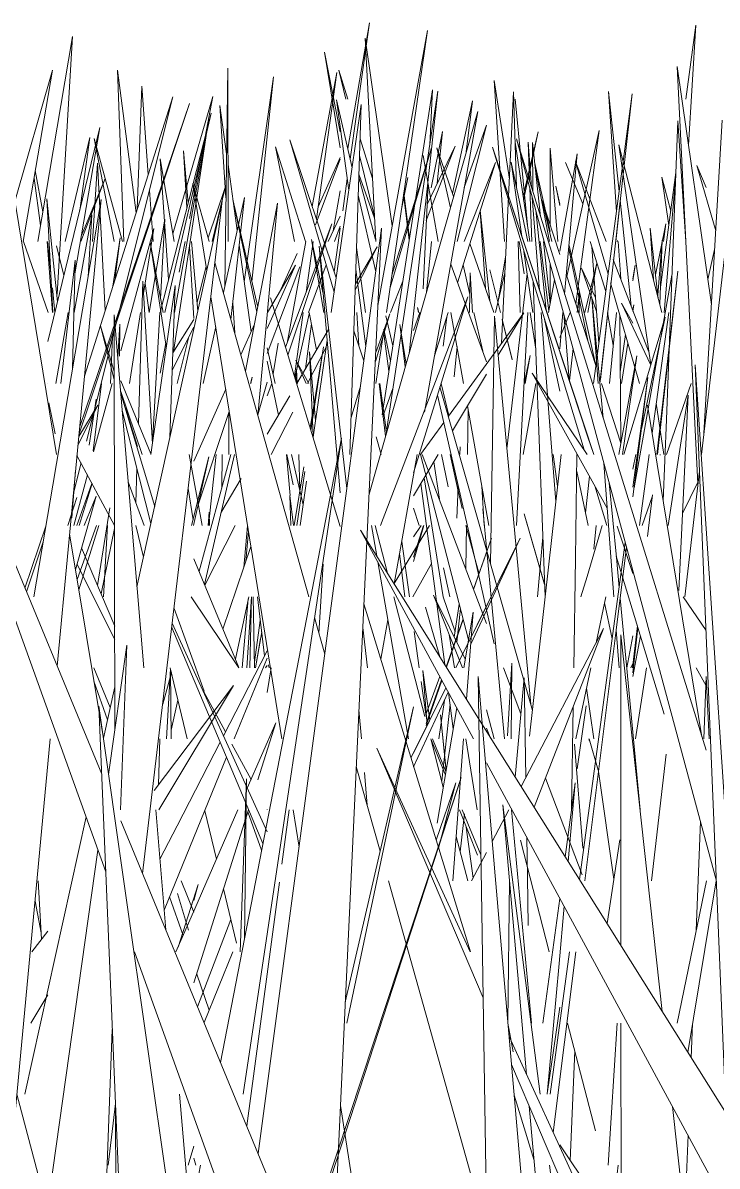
# Model space of a CAD drawing. Header units: millimetres. Extents: x -10020 to 20888, y -4665 to 12339.
# Drawn here: x 1503.78 to 1530.73, y 3072 to 3116.39 of the extents above; entities that cross this region are included whole.
import ezdxf

# ---------------------------------------------------------------- set-up
doc = ezdxf.new("R2010")
doc.units = ezdxf.units.MM
doc.layers.add('G-IMPT', color=8, linetype='Continuous', lineweight=9)

# ---------------------------------------------------------------- blocks, each defined once
blk = doc.blocks.new('Grass Array - 25_dwg-V18-West')
at = {"layer": 'G-IMPT'}
for p, q in [((1507.583, 3105.268), (1510.249, 3113.255)), ((1507.583, 3105.412), (1510.249, 3113.255)), ((1527.128, 3110.855), (1527.413, 3113.419)), ((1526.798, 3107.901), (1527.089, 3110.507)), ((1524.092, 3105.236), (1523.691, 3109.119)), ((1524.201, 3105.192), (1523.862, 3107.901)), ((1526.2, 3102.534), (1526.491, 3105.142)), ((1520.685, 3098.204), (1520.367, 3099.624))]:
    blk.add_line(p, q, dxfattribs=at)
blk = doc.blocks.new('Grass Array - 25_dwg-V19-West')
at = {"layer": 'G-IMPT'}
for p, q in [((1519.493, 3116.092), (1517.567, 3105.41)), ((1517.567, 3105.41), (1519.493, 3116.092)), ((1519.493, 3116.092), (1517.891, 3105.142)), ((1502.477, 3115.485), (1505.088, 3099.624)), ((1503.471, 3109.448), (1504.932, 3114.546)), ((1503.787, 3107.901), (1504.932, 3114.546)), ((1530.512, 3105.454), (1529.189, 3114.687)), ((1529.99, 3098.491), (1529.189, 3114.687)), ((1515.965, 3114.454), (1515.01, 3109.258)), ((1515.965, 3114.454), (1515.173, 3108.774)), ((1517.725, 3101.173), (1519.679, 3113.79)), ((1517.908, 3100.628), (1519.895, 3113.73)), ((1518.773, 3103.554), (1519.895, 3113.73)), ((1519.579, 3111.65), (1519.679, 3113.79)), ((1522.366, 3103.955), (1522.832, 3113.705)), ((1522.943, 3110.009), (1522.832, 3113.705)), ((1505.985, 3100.712), (1510.249, 3113.255)), ((1506.169, 3102.668), (1509.598, 3113.517)), ((1506.377, 3101.655), (1510.249, 3113.255)), ((1506.658, 3101.782), (1509.598, 3113.517)), ((1515.746, 3105.142), (1516.916, 3113.221)), ((1516.479, 3099.624), (1516.916, 3113.221)), ((1527.437, 3113.627), (1525.929, 3102.383)), ((1526.183, 3102.383), (1527.437, 3113.627)), ((1517.222, 3098.094), (1521.439, 3112.94)), ((1519.376, 3101.271), (1521.439, 3112.94)), ((1504.743, 3104.012), (1506.772, 3112.331)), ((1505.794, 3106.641), (1506.772, 3112.331)), ((1520.642, 3107.901), (1521.779, 3112.409)), ((1520.917, 3109.989), (1521.779, 3112.409)), ((1528.765, 3100.987), (1529.211, 3112.581)), ((1529.52, 3107.901), (1529.211, 3112.581)), ((1530.221, 3100.46), (1530.931, 3112.613)), ((1526.486, 3100.464), (1522.945, 3111.883)), ((1530.699, 3083.118), (1522.945, 3111.883)), ((1524.901, 3106.533), (1526.154, 3112.204)), ((1525.243, 3105.481), (1526.154, 3112.204)), ((1515.86, 3105.929), (1514.14, 3111.849)), ((1515.941, 3106.487), (1514.14, 3111.849)), ((1518.034, 3106.118), (1519.649, 3111.53)), ((1518.102, 3106.585), (1519.649, 3111.53)), ((1520.504, 3109.648), (1519.852, 3111.529)), ((1520.377, 3109.2), (1519.852, 3111.529)), ((1522.009, 3111.557), (1525.567, 3099.807)), ((1522.009, 3111.557), (1525.718, 3100.304)), ((1525.943, 3099.624), (1522.009, 3111.557)), ((1523.448, 3110.262), (1523.392, 3111.761)), ((1523.528, 3110.004), (1523.392, 3111.761)), ((1524.252, 3108.529), (1524.25, 3111.519)), ((1524.546, 3107.901), (1524.25, 3111.519)), ((1528.588, 3105.142), (1526.923, 3111.654)), ((1528.156, 3103.109), (1526.923, 3111.654)), ((1530.123, 3099.624), (1531.505, 3111.424)), ((1519.315, 3111.234), (1519.908, 3107.901)), ((1520.655, 3106.296), (1522.126, 3110.97)), ((1520.91, 3107.901), (1522.126, 3110.97)), ((1523.389, 3107.901), (1522.737, 3110.977)), ((1523.15, 3108.094), (1522.737, 3110.977)), ((1524.623, 3107.529), (1525.303, 3111.304)), ((1524.814, 3105.858), (1525.303, 3111.304)), ((1525.236, 3111.005), (1526.431, 3107.901)), ((1525.236, 3111.005), (1526.499, 3106.633)), ((1511.008, 3107.901), (1510.378, 3110.147)), ((1510.921, 3106.755), (1510.378, 3110.147)), ((1519.319, 3106.062), (1519.509, 3110.143)), ((1528.676, 3105.142), (1529.13, 3110.47)), ((1497.502, 3109.842), (1506.996, 3083.426)), ((1506.839, 3087.21), (1497.502, 3109.842)), ((1523.536, 3107.901), (1523.459, 3109.979)), ((1524.623, 3109.3), (1524.466, 3110.052)), ((1524.623, 3109.352), (1524.466, 3110.052)), ((1504.941, 3098.44), (1506.816, 3109.533)), ((1505.109, 3091.404), (1506.816, 3109.533)), ((1508.428, 3083.358), (1511.522, 3109.472)), ((1509.115, 3098.59), (1511.522, 3109.472)), ((1511.564, 3105.92), (1512.378, 3109.607)), ((1511.859, 3104.868), (1512.378, 3109.607)), ((1512.86, 3105.155), (1511.936, 3109.534)), ((1512.897, 3105.352), (1511.936, 3109.534)), ((1512.421, 3102.863), (1513.671, 3109.391)), ((1512.903, 3101.144), (1513.671, 3109.391)), ((1523.837, 3106.01), (1523.559, 3109.607)), ((1523.938, 3109.495), (1524.623, 3107.389)), ((1523.938, 3109.495), (1524.318, 3107.901)), ((1524.318, 3107.901), (1523.938, 3109.495)), ((1505.771, 3105.142), (1506.452, 3108.938)), ((1506.309, 3106.531), (1506.452, 3108.938)), ((1508.682, 3105.142), (1509.297, 3108.76)), ((1509.124, 3105.669), (1509.297, 3108.76)), ((1524.092, 3105.236), (1523.691, 3109.119)), ((1507.583, 3103.648), (1508.868, 3108.407)), ((1508.468, 3105.878), (1508.868, 3108.407)), ((1512.913, 3072.488), (1517.708, 3108.416)), ((1513.975, 3103.793), (1515.779, 3108.58)), ((1514.067, 3103.491), (1515.779, 3108.58)), ((1517.201, 3097.633), (1517.708, 3108.416)), ((1528.448, 3105.689), (1528.136, 3108.415)), ((1528.259, 3106.43), (1528.136, 3108.415)), ((1504.76, 3105.142), (1503.801, 3107.901)), ((1507.276, 3106.168), (1507.554, 3108.04)), ((1507.344, 3106.384), (1507.554, 3108.04)), ((1509.346, 3103.817), (1508.72, 3107.872)), ((1509.221, 3105.142), (1508.72, 3107.872)), ((1514.761, 3107.901), (1514.035, 3103.953)), ((1515.051, 3107.901), (1514.773, 3105.912)), ((1515.465, 3105.142), (1514.981, 3107.971)), ((1515.431, 3105.919), (1514.981, 3107.971)), ((1523.089, 3105.142), (1523.006, 3107.901)), ((1524.201, 3105.192), (1523.862, 3107.901)), ((1528.433, 3105.821), (1528.601, 3107.956)), ((1528.506, 3105.465), (1528.601, 3107.956)), ((1516.359, 3098.306), (1515.277, 3107.711)), ((1516.102, 3098.141), (1515.277, 3107.711)), ((1517.537, 3107.692), (1516.684, 3106.02)), ((1517.537, 3107.692), (1516.692, 3106.253)), ((1522.066, 3105.142), (1521.136, 3107.824)), ((1523.573, 3105.142), (1523.234, 3107.512)), ((1525.726, 3103.992), (1524.972, 3107.62)), ((1526.023, 3103.085), (1524.983, 3107.74)), ((1505.254, 3102.383), (1505.808, 3107.171)), ((1505.703, 3102.947), (1505.808, 3107.171)), ((1514.877, 3094.106), (1511.238, 3107.08)), ((1521.782, 3103.224), (1520.391, 3107.015)), ((1521.135, 3105.836), (1520.875, 3106.992)), ((1524.254, 3105.486), (1524.253, 3107.031)), ((1526.702, 3107.195), (1528.069, 3103.645)), ((1517.095, 3103.825), (1516.71, 3106.81)), ((1521.148, 3106.688), (1521.125, 3105.142)), ((1521.125, 3105.142), (1521.148, 3106.688)), ((1521.148, 3106.688), (1521.233, 3105.142)), ((1522.57, 3099.843), (1523.358, 3106.641)), ((1524.88, 3106.597), (1526.022, 3103.081)), ((1528.98, 3106.588), (1527.508, 3098.34)), ((1529.214, 3106.743), (1528.399, 3099.624)), ((1528.414, 3099.624), (1529.214, 3106.743)), ((1505.022, 3105.142), (1504.926, 3106.1)), ((1508.264, 3100.827), (1508.441, 3106.353)), ((1508.806, 3100.048), (1508.441, 3106.353)), ((1508.745, 3099.624), (1509.687, 3106.195)), ((1509.49, 3100.288), (1509.687, 3106.195)), ((1524.052, 3094.106), (1523.595, 3106.317)), ((1524.192, 3105.142), (1524.421, 3106.409)), ((1526.599, 3106.287), (1527.726, 3102.383)), ((1512.166, 3098.968), (1511.081, 3105.753)), ((1513.388, 3105.712), (1516.102, 3096.835)), ((1517.67, 3096.865), (1521.05, 3105.75)), ((1518.942, 3098.921), (1521.05, 3105.75)), ((1525.298, 3105.142), (1525.39, 3105.958)), ((1525.377, 3105.142), (1525.39, 3105.958)), ((1525.865, 3105.724), (1526.112, 3102.383)), ((1525.865, 3105.724), (1526.309, 3101.036)), ((1519.139, 3105.142), (1519.095, 3105.336)), ((1519.15, 3105.142), (1519.095, 3105.336)), ((1527.022, 3105.503), (1528.155, 3103.103)), ((1527.022, 3105.503), (1527.463, 3104.721)), ((1527.463, 3104.721), (1527.022, 3105.503)), ((1505.063, 3102.383), (1505.537, 3105.142)), ((1507.322, 3105.047), (1508.473, 3091.347)), ((1507.322, 3105.047), (1507.341, 3094.911)), ((1507.916, 3102.383), (1508.352, 3105.142)), ((1508.812, 3100.091), (1509.095, 3105.142)), ((1509.6, 3103.57), (1510.423, 3104.867)), ((1514.666, 3105.142), (1514.32, 3102.663)), ((1516.829, 3103.841), (1516.74, 3105.142)), ((1518.031, 3105.093), (1517.464, 3103.239)), ((1518.031, 3105.093), (1517.481, 3103.592)), ((1518.942, 3104.446), (1519.19, 3105.142)), ((1519.763, 3103.46), (1520.292, 3105.142)), ((1520.3, 3101.114), (1523.223, 3105.134)), ((1520.4, 3105.142), (1520.891, 3102.383)), ((1521.631, 3103.636), (1521.292, 3105.142)), ((1521.938, 3095.377), (1522.089, 3105)), ((1523.497, 3089.916), (1522.089, 3105)), ((1522.23, 3103.487), (1523.223, 3105.134)), ((1522.939, 3096.865), (1523.383, 3105.142)), ((1524.258, 3100.577), (1523.904, 3105.142)), ((1524.623, 3102.085), (1524.028, 3104.888)), ((1524.623, 3103.733), (1524.749, 3105.142)), ((1525.022, 3105.142), (1524.623, 3104.166)), ((1524.623, 3104.166), (1525.022, 3105.142)), ((1524.987, 3102.524), (1524.776, 3105.09)), ((1526.559, 3102.383), (1526.823, 3105.142)), ((1527.001, 3100.081), (1526.955, 3105.055)), ((1527.107, 3099.624), (1528.712, 3104.954)), ((1527.792, 3100.61), (1528.712, 3104.954)), ((1528.858, 3105.142), (1528.212, 3100.459)), ((1507.326, 3102.851), (1506.796, 3104.62)), ((1507.327, 3102.538), (1506.796, 3104.62)), ((1507.46, 3103.406), (1507.537, 3104.692)), ((1507.527, 3103.443), (1507.537, 3104.692)), ((1509.578, 3102.904), (1510.423, 3104.574)), ((1510.783, 3102.383), (1511.268, 3104.582)), ((1512.244, 3103.495), (1512.77, 3104.689)), ((1515.65, 3104.478), (1514.419, 3102.383)), ((1517.021, 3103.269), (1516.633, 3104.425)), ((1517.987, 3102.865), (1517.786, 3104.42)), ((1518.047, 3103.25), (1517.796, 3104.493)), ((1518.627, 3103.04), (1518.41, 3104.676)), ((1518.655, 3103.139), (1518.41, 3104.676)), ((1507.183, 3102.383), (1507.264, 3104.203)), ((1513.494, 3102.761), (1513.69, 3103.954)), ((1515.253, 3101.742), (1515.591, 3104.071)), ((1517.749, 3104.171), (1517.488, 3102.383)), ((1513.58, 3102.383), (1513.261, 3103.771)), ((1515.551, 3103.797), (1514.83, 3102.383)), ((1515.137, 3100.943), (1514.905, 3103.615)), ((1515.052, 3100.349), (1514.905, 3103.615)), ((1514.932, 3100.66), (1515.445, 3103.806)), ((1514.961, 3100.565), (1515.445, 3103.806)), ((1523.243, 3102.383), (1523.471, 3103.471)), ((1523.285, 3102.383), (1523.471, 3103.471)), ((1525, 3102.484), (1525.141, 3103.739)), ((1526.918, 3099.624), (1527.616, 3103.463)), ((1527.062, 3099.624), (1527.616, 3103.463)), ((1513.702, 3101.161), (1513.261, 3103.251)), ((1531.776, 3074.793), (1529.876, 3103.114)), ((1530.27, 3093.539), (1529.876, 3103.114)), ((1512.614, 3102.383), (1512.683, 3102.634)), ((1512.625, 3102.383), (1512.683, 3102.634)), ((1514.43, 3102.383), (1514.366, 3102.669)), ((1514.443, 3102.383), (1514.366, 3102.669)), ((1520.461, 3100.55), (1521.782, 3102.743)), ((1523.557, 3102.785), (1525.691, 3099.624)), ((1523.557, 3102.785), (1526.469, 3097.545)), ((1527.463, 3097.983), (1528.044, 3102.614)), ((1527.463, 3098.356), (1528.044, 3102.614)), ((1504.745, 3102.383), (1504.743, 3102.387)), ((1506.505, 3099.766), (1506.837, 3102.383)), ((1506.526, 3099.735), (1507.241, 3102.383)), ((1508.749, 3099.648), (1507.583, 3102.482)), ((1510.423, 3099.364), (1511.656, 3102.16)), ((1512.905, 3101.165), (1513.261, 3102.431)), ((1513.261, 3101.9), (1513.443, 3102.383)), ((1516.525, 3101.061), (1516.889, 3102.283)), ((1517.859, 3100.335), (1517.614, 3102.383)), ((1517.9, 3100.48), (1517.635, 3102.383)), ((1517.749, 3101.1), (1518.15, 3102.223)), ((1523.561, 3089.689), (1519.973, 3102.261)), ((1520.317, 3101.137), (1520.026, 3102.383)), ((1523.198, 3099.624), (1523.695, 3102.383)), ((1526.249, 3102.383), (1526.999, 3100.074)), ((1528.772, 3099.624), (1529.72, 3102.383)), ((1506.377, 3101.655), (1505.955, 3100.391)), ((1506.658, 3101.782), (1506.248, 3100.148)), ((1506.357, 3099.986), (1506.624, 3101.782)), ((1508.407, 3099.624), (1507.583, 3102.069)), ((1508.898, 3097.61), (1507.583, 3101.995)), ((1514.141, 3101.909), (1513.261, 3100.411)), ((1515.253, 3101.742), (1515.044, 3100.296)), ((1521.451, 3095.037), (1519.873, 3101.937)), ((1528.834, 3096.865), (1529.613, 3101.938)), ((1529.253, 3094.345), (1529.613, 3101.938)), ((1505.028, 3100.427), (1504.786, 3101.629)), ((1505.916, 3099.974), (1506.684, 3101.542)), ((1505.949, 3100.325), (1506.684, 3101.542)), ((1508.752, 3096.95), (1507.634, 3101.332)), ((1508.235, 3099.938), (1507.767, 3101.445)), ((1510.591, 3097.678), (1511.794, 3101.298)), ((1514.266, 3101.277), (1513.424, 3099.624)), ((1521.068, 3101.394), (1521.041, 3099.624)), ((1521.041, 3099.624), (1521.068, 3101.394)), ((1521.045, 3101.519), (1521.874, 3096.865)), ((1528.034, 3101.545), (1530.146, 3088.659)), ((1528.659, 3099.624), (1528.372, 3101.618)), ((1519.217, 3099.624), (1520.118, 3100.864)), ((1528.765, 3100.987), (1528.643, 3097.828)), ((1517.491, 3100.313), (1517.691, 3099.624)), ((1524.258, 3100.577), (1524.473, 3097.799)), ((1526.486, 3100.464), (1530.303, 3088.153)), ((1512.33, 3074.793), (1516.148, 3100.256)), ((1514.334, 3090.891), (1516.148, 3100.256)), ((1520.741, 3099.624), (1520.755, 3099.92)), ((1520.75, 3099.624), (1520.755, 3099.92)), ((1525.943, 3099.624), (1525.718, 3100.304)), ((1507.337, 3096.877), (1505.88, 3099.591)), ((1510.741, 3096.865), (1510.234, 3099.624)), ((1510.321, 3096.865), (1511.001, 3099.54)), ((1510.402, 3096.865), (1511.001, 3099.54)), ((1510.62, 3095.099), (1511.859, 3099.624)), ((1510.833, 3094.583), (1511.991, 3099.624)), ((1510.983, 3096.865), (1511.285, 3099.624)), ((1514.152, 3098.036), (1514.018, 3099.624)), ((1514.275, 3098.445), (1514.026, 3099.624)), ((1514.664, 3097.673), (1514.215, 3099.624)), ((1519.084, 3099.624), (1518.197, 3094.607)), ((1518.942, 3098.028), (1519.904, 3099.624)), ((1521.081, 3092.43), (1519.22, 3099.624)), ((1521.782, 3093.067), (1519.287, 3099.624)), ((1520.837, 3097.525), (1520.367, 3099.624)), ((1523.449, 3088.688), (1524.678, 3099.624)), ((1524.54, 3098.394), (1524.364, 3099.624)), ((1525.231, 3095.59), (1525.293, 3099.624)), ((1527.463, 3099.054), (1527.584, 3099.624)), ((1528.096, 3099.624), (1527.716, 3096.865)), ((1528.523, 3099.624), (1528.529, 3099.605)), ((1506.839, 3087.21), (1501.956, 3099.047)), ((1505.685, 3097.172), (1505.827, 3099.026)), ((1506.036, 3099.301), (1505.742, 3098.129)), ((1508.165, 3097.741), (1508.208, 3099.084)), ((1514.315, 3096.865), (1514.687, 3099.152)), ((1526.341, 3099.286), (1526.724, 3094.106)), ((1505.751, 3096.865), (1506.284, 3098.838)), ((1508.482, 3096.865), (1507.867, 3098.562)), ((1509.115, 3098.59), (1508.209, 3094.495)), ((1512.251, 3098.691), (1511.471, 3097.362)), ((1512.166, 3098.968), (1513.827, 3088.588)), ((1514.41, 3096.865), (1514.723, 3098.968)), ((1514.797, 3098.595), (1514.547, 3096.865)), ((1520.094, 3094.106), (1519.359, 3098.72)), ((1525.283, 3098.971), (1525.729, 3096.865)), ((1525.782, 3098.782), (1525.624, 3097.362)), ((1529.395, 3097.333), (1529.986, 3098.557)), ((1529.476, 3094.106), (1530.047, 3098.976)), ((1504.941, 3098.44), (1504.209, 3094.106)), ((1505.873, 3096.865), (1506.462, 3098.506)), ((1505.958, 3096.865), (1506.468, 3098.496)), ((1510.386, 3097.091), (1510.199, 3098.303)), ((1519.757, 3094.51), (1519.228, 3098.503)), ((1520.633, 3097.162), (1520.686, 3098.38)), ((1521.601, 3098.398), (1521.685, 3096.865)), ((1525.992, 3098.405), (1526.458, 3096.865)), ((1526.547, 3098.522), (1526.821, 3095.623)), ((1505.523, 3096.865), (1505.876, 3097.963)), ((1505.825, 3095.149), (1506.62, 3098.013)), ((1506.164, 3096.865), (1506.62, 3098.013)), ((1514.291, 3096.865), (1514.142, 3098.036)), ((1514.178, 3096.865), (1514.142, 3098.036)), ((1527.823, 3096.865), (1528.222, 3098.025)), ((1527.823, 3096.865), (1528.222, 3098.025)), ((1528.22, 3098.063), (1528.035, 3096.448)), ((1507.152, 3097.552), (1506.676, 3094.542)), ((1510.978, 3096.865), (1511.018, 3097.392)), ((1511.019, 3096.865), (1511.018, 3097.392)), ((1517.201, 3097.633), (1515.737, 3066.516)), ((1519.171, 3096.865), (1518.942, 3097.548)), ((1521.64, 3097.524), (1522.485, 3088.588)), ((1524.034, 3094.576), (1523.247, 3097.319)), ((1524.034, 3094.595), (1523.247, 3097.319)), ((1503.855, 3094.444), (1504.672, 3096.85)), ((1505.886, 3094.776), (1506.632, 3096.865)), ((1505.952, 3094.378), (1506.73, 3096.865)), ((1506.906, 3094.106), (1507.07, 3096.865)), ((1508.463, 3095.644), (1508.168, 3096.865)), ((1512.017, 3096.865), (1510.842, 3094.56)), ((1512.504, 3096.856), (1512.353, 3095.236)), ((1517.521, 3095.687), (1517.318, 3096.865)), ((1517.938, 3095.021), (1517.457, 3096.865)), ((1518.199, 3094.616), (1519.562, 3096.865)), ((1518.942, 3096.434), (1519.241, 3096.865)), ((1519.342, 3096.865), (1518.942, 3095.479)), ((1519.34, 3096.865), (1518.942, 3095.635)), ((1518.942, 3095.635), (1519.34, 3096.865)), ((1520.973, 3095.193), (1520.999, 3096.865)), ((1521.476, 3095.037), (1520.979, 3096.865)), ((1525.683, 3094.894), (1526.276, 3096.865)), ((1525.946, 3095.956), (1526.033, 3096.865)), ((1527.463, 3095.012), (1526.859, 3096.845)), ((1527.463, 3095.012), (1526.859, 3096.845)), ((1505.594, 3096.553), (1506.904, 3088.595)), ((1506.813, 3094.219), (1507.337, 3096.749)), ((1516.889, 3096.695), (1521.277, 3088.588)), ((1516.889, 3096.695), (1522.208, 3088.204)), ((1520.59, 3091.347), (1523.093, 3096.376)), ((1523.093, 3096.376), (1521.17, 3092.264)), ((1523.093, 3096.376), (1521.192, 3092.556)), ((1521.276, 3094.397), (1521.977, 3096.381)), ((1521.281, 3094.384), (1521.977, 3096.381)), ((1523.965, 3096.422), (1523.757, 3094.106)), ((1504.569, 3096.239), (1503.918, 3094.289)), ((1507.344, 3092.961), (1506.061, 3095.999)), ((1511.548, 3092.845), (1512.631, 3096.061)), ((1518.787, 3094.106), (1518.488, 3096.254)), ((1525.386, 3083.13), (1527.17, 3096.209)), ((1526.814, 3092.808), (1527.218, 3096.031)), ((1510.886, 3094.452), (1510.423, 3095.578)), ((1518.745, 3088.588), (1517.561, 3095.454)), ((1518.605, 3094.106), (1518.404, 3095.778)), ((1525.231, 3095.59), (1525.165, 3091.347)), ((1526.815, 3095.686), (1528.677, 3089.54)), ((1526.931, 3094.459), (1526.821, 3095.623)), ((1505.884, 3095.362), (1507.345, 3092.447)), ((1515.273, 3092.695), (1515.437, 3095.364)), ((1518.915, 3094.106), (1519.64, 3095.396)), ((1521.451, 3095.037), (1522.082, 3092.279)), ((1507.352, 3088.917), (1507.341, 3094.911)), ((1525.683, 3094.894), (1525.446, 3094.106)), ((1510.311, 3094.106), (1512.166, 3091.347)), ((1512.16, 3091.355), (1510.886, 3094.452)), ((1512.028, 3091.676), (1512.549, 3094.106)), ((1512.469, 3091.347), (1512.659, 3094.106)), ((1512.597, 3091.347), (1512.661, 3094.106)), ((1512.777, 3091.347), (1512.718, 3094.106)), ((1513.165, 3091.813), (1512.885, 3094.106)), ((1519.387, 3089.459), (1518.176, 3094.106)), ((1520.953, 3091.684), (1519.716, 3094.168)), ((1520.846, 3091.347), (1519.716, 3094.168)), ((1519.757, 3094.51), (1520.159, 3091.475)), ((1520.557, 3092.738), (1520.098, 3094.106)), ((1526.037, 3092.317), (1526.415, 3094.106)), ((1529.414, 3094.106), (1530.303, 3092.789)), ((1512.296, 3091.347), (1512.531, 3094.021)), ((1517.022, 3093.825), (1521.153, 3080.311)), ((1519.411, 3093.705), (1519.972, 3091.774)), ((1520.527, 3092.54), (1520.722, 3093.819)), ((1526.365, 3093.867), (1526.66, 3092.472)), ((1527.749, 3085.829), (1526.97, 3094.053)), ((1510.813, 3090.432), (1509.647, 3093.65)), ((1515.501, 3091.881), (1515.104, 3093.296)), ((1520.213, 3091.389), (1520.87, 3093.247)), ((1520.228, 3091.365), (1520.876, 3093.222)), ((1520.624, 3092.344), (1520.766, 3093.648)), ((1520.896, 3091.347), (1521.264, 3093.501)), ((1521.007, 3090.122), (1521.264, 3093.501)), ((1530.27, 3093.539), (1531.041, 3074.793)), ((1512.001, 3087.132), (1509.56, 3092.914)), ((1513.261, 3084.98), (1509.579, 3093.074)), ((1512.997, 3093.182), (1512.773, 3091.57)), ((1517.159, 3091.347), (1516.979, 3092.912)), ((1517.949, 3093.203), (1517.679, 3091.675)), ((1523.123, 3086.743), (1526.328, 3092.874)), ((1523.631, 3085.932), (1526.328, 3092.874)), ((1526.814, 3092.808), (1525.592, 3083.07)), ((1526.82, 3092.808), (1526.928, 3091.347)), ((1527.451, 3091.347), (1527.637, 3092.972)), ((1527.463, 3091.153), (1527.659, 3092.9)), ((1512.807, 3091.347), (1513.051, 3092.746)), ((1512.807, 3091.347), (1513.005, 3092.485)), ((1518.976, 3092.753), (1519.171, 3091.347)), ((1520.533, 3091.347), (1520.326, 3092.644)), ((1528.598, 3078.003), (1526.991, 3092.631)), ((1526.996, 3084.66), (1526.991, 3092.631)), ((1527.233, 3091.347), (1527.463, 3092.591)), ((1527.463, 3091.007), (1527.753, 3092.588)), ((1507.109, 3087.198), (1507.819, 3092.22)), ((1507.575, 3085.829), (1507.819, 3092.22)), ((1511.566, 3088.707), (1513.261, 3092.001)), ((1511.982, 3088.588), (1513.261, 3091.72)), ((1513.261, 3091.432), (1513.199, 3091.347)), ((1513.337, 3091.347), (1513.316, 3091.456)), ((1513.336, 3091.347), (1513.316, 3091.456)), ((1522.598, 3088.706), (1522.764, 3091.52)), ((1522.731, 3088.588), (1522.764, 3091.52)), ((1527.463, 3091.515), (1527.385, 3091.347)), ((1507.171, 3089.802), (1506.54, 3091.347)), ((1509.543, 3091.163), (1509.207, 3089.936)), ((1509.361, 3088.588), (1509.507, 3091.309)), ((1510.164, 3088.588), (1509.499, 3091.347)), ((1509.535, 3088.588), (1509.507, 3091.309)), ((1513.261, 3090.39), (1513.417, 3091.347)), ((1519.578, 3089.313), (1519.302, 3091.239)), ((1519.479, 3089.113), (1519.302, 3091.239)), ((1519.964, 3091.013), (1519.435, 3089.554)), ((1522.118, 3083.274), (1521.452, 3091.003)), ((1522.137, 3048), (1521.452, 3091.003)), ((1523.118, 3089.558), (1522.437, 3091.347)), ((1525.247, 3088.588), (1525.831, 3091.347)), ((1527.463, 3091.35), (1527.462, 3091.347)), ((1527.563, 3088.588), (1527.987, 3091.347)), ((1530.303, 3090.647), (1529.914, 3091.347)), ((1530.217, 3088.588), (1530.313, 3091.011)), ((1530.431, 3088.588), (1530.313, 3091.011)), ((1507.064, 3089.319), (1506.537, 3090.821)), ((1507.349, 3090.606), (1506.907, 3088.609)), ((1508.874, 3086.581), (1511.962, 3090.659)), ((1509.058, 3085.829), (1511.962, 3090.659)), ((1514.334, 3090.891), (1511.454, 3076.024)), ((1520.204, 3090.57), (1518.858, 3087.867)), ((1518.942, 3088.035), (1520.204, 3090.57)), ((1519.246, 3090.813), (1519.434, 3089.459)), ((1519.431, 3089.177), (1520.034, 3090.884)), ((1519.441, 3089.108), (1520.05, 3090.854)), ((1522.896, 3087.105), (1523.244, 3090.956)), ((1523.306, 3087.094), (1523.244, 3090.956)), ((1525.944, 3088.588), (1525.663, 3090.552)), ((1511.643, 3088.856), (1510.797, 3090.432)), ((1520.297, 3090.398), (1518.942, 3087.5)), ((1520.303, 3090.387), (1520.49, 3088.976)), ((1507.792, 3082.417), (1506.729, 3089.857)), ((1508.47, 3048), (1506.729, 3089.857)), ((1509.532, 3088.921), (1509.801, 3090.094)), ((1516.354, 3077.552), (1518.947, 3089.835)), ((1516.828, 3089.711), (1516.925, 3088.588)), ((1517.25, 3082.496), (1518.947, 3089.835)), ((1519.864, 3085.319), (1520.628, 3089.786)), ((1519.924, 3088.588), (1520.153, 3090.09)), ((1520.04, 3086.955), (1520.363, 3089.933)), ((1521.782, 3089.719), (1522.075, 3088.588)), ((1525.142, 3089.821), (1525.081, 3085.829)), ((1525.297, 3087.419), (1525.652, 3089.871)), ((1520.212, 3087.354), (1519.991, 3089.52)), ((1520.209, 3087.336), (1519.991, 3089.52)), ((1512.493, 3086.67), (1513.598, 3089.208)), ((1512.901, 3086.991), (1513.598, 3089.208)), ((1521.951, 3088.588), (1521.782, 3089.008)), ((1501.068, 3048.487), (1504.844, 3088.588)), ((1509.099, 3088.588), (1509.04, 3086.8)), ((1509.767, 3085.212), (1511.44, 3088.462)), ((1512.638, 3087.003), (1511.897, 3088.382)), ((1519.614, 3088.588), (1520.103, 3086.714)), ((1520.183, 3087.183), (1519.621, 3088.588)), ((1520.207, 3087.324), (1519.68, 3088.588)), ((1520.469, 3083.07), (1520.89, 3088.588)), ((1521.412, 3085.829), (1520.972, 3088.588)), ((1525.202, 3088.376), (1525.515, 3084.34)), ((1525.777, 3088.503), (1525.753, 3088.588)), ((1526.118, 3087.377), (1525.768, 3088.588)), ((1520.611, 3080.965), (1517.52, 3088.22)), ((1521.151, 3080.311), (1517.52, 3088.22)), ((1531.826, 3072.849), (1522.208, 3088.204)), ((1528.183, 3083.07), (1528.759, 3087.992)), ((1509.264, 3081.936), (1511.689, 3087.872)), ((1517.649, 3084.223), (1516.725, 3087.518)), ((1521.782, 3087.654), (1531.463, 3069.767)), ((1512.001, 3087.132), (1513.101, 3084.527)), ((1512.213, 3080.311), (1512.456, 3087.035)), ((1512.379, 3080.799), (1512.456, 3087.035)), ((1514.916, 3069.275), (1520.793, 3087.081)), ((1517.037, 3087.284), (1517.147, 3086.014)), ((1518.504, 3080.04), (1520.793, 3087.081)), ((1525.496, 3083.311), (1524.069, 3087.059)), ((1526.726, 3083.133), (1526.126, 3087.322)), ((1519.824, 3084.656), (1520.593, 3086.879)), ((1519.921, 3084.339), (1520.593, 3086.879)), ((1524.84, 3084.002), (1525.227, 3086.874)), ((1524.953, 3083.822), (1525.227, 3086.874)), ((1508.937, 3085.829), (1509.328, 3081.177)), ((1510.423, 3079.115), (1512.535, 3085.829)), ((1510.453, 3081.986), (1512.127, 3085.829)), ((1511.292, 3083.912), (1510.839, 3085.791)), ((1512.51, 3085.75), (1513.049, 3084.261)), ((1513.268, 3085.829), (1513.261, 3085.842)), ((1513.832, 3083.725), (1514.115, 3085.829)), ((1514.268, 3085.829), (1514.5, 3084.38)), ((1521.431, 3084.066), (1520.725, 3085.829)), ((1520.928, 3085.669), (1520.758, 3084.201)), ((1521.563, 3084.077), (1520.831, 3085.829)), ((1522.004, 3084.602), (1522.645, 3085.829)), ((1523.023, 3079.109), (1522.417, 3086.031)), ((1523.867, 3074.793), (1522.417, 3086.031)), ((1522.746, 3085.829), (1523.53, 3077.552)), ((1506.231, 3085.554), (1503.851, 3074.793)), ((1522.206, 3049.962), (1507.583, 3085.407)), ((1522.722, 3048.711), (1507.583, 3085.407)), ((1529.923, 3081.145), (1530.09, 3085.376)), ((1509.767, 3085.212), (1509.098, 3083.912)), ((1520.601, 3084.801), (1521.052, 3083.07)), ((1520.996, 3085.153), (1521.258, 3083.176)), ((1523.094, 3084.651), (1524.216, 3080.311)), ((1523.368, 3083.224), (1523.343, 3084.77)), ((1526.462, 3081.413), (1526.96, 3084.66)), ((1526.996, 3084.66), (1526.999, 3080.556)), ((1506.694, 3084.266), (1501.614, 3048.331)), ((1521.203, 3083.07), (1521.782, 3084.179)), ((1504.505, 3080.813), (1504.373, 3083.07)), ((1510.416, 3081.859), (1509.922, 3083.07)), ((1512.468, 3073.566), (1513.737, 3083.019)), ((1521.782, 3069.486), (1517.972, 3083.07)), ((1522.118, 3083.274), (1525.156, 3048)), ((1522.607, 3077.592), (1522.669, 3083.07)), ((1523.368, 3083.224), (1523.398, 3081.343)), ((1529.177, 3077.552), (1530.322, 3083.07)), ((1530.7, 3083.07), (1529.593, 3076.414)), ((1510.214, 3081.16), (1509.777, 3082.585)), ((1509.804, 3080.494), (1510.579, 3082.93)), ((1510.423, 3082.306), (1510.579, 3082.93)), ((1512.077, 3080.656), (1511.57, 3082.76)), ((1504.491, 3081.056), (1504.25, 3082.287)), ((1507.792, 3082.417), (1512.71, 3048)), ((1510, 3080.946), (1509.473, 3082.449)), ((1517.25, 3082.496), (1516.294, 3078.364)), ((1523.972, 3077.552), (1524.623, 3082.384)), ((1510.453, 3081.986), (1509.724, 3080.311)), ((1524.597, 3079.864), (1524.796, 3082.085)), ((1510.563, 3078.184), (1511.854, 3081.579)), ((1504.125, 3080.311), (1504.743, 3081.126)), ((1520.611, 3080.965), (1521.651, 3078.525)), ((1508.116, 3080.311), (1519.729, 3048)), ((1510.817, 3077.567), (1511.937, 3080.311)), ((1518.504, 3080.04), (1515.003, 3069.275)), ((1524.249, 3074.793), (1525.002, 3080.311)), ((1525.246, 3080.311), (1524.368, 3073.305)), ((1524.597, 3079.864), (1524.141, 3074.793)), ((1511.015, 3078.052), (1510.527, 3079.444)), ((1523.023, 3079.109), (1523.334, 3075.555)), ((1504.743, 3078.651), (1504.082, 3077.552)), ((1524.15, 3074.895), (1524.623, 3078.165)), ((1506.135, 3048), (1507.251, 3077.306)), ((1522.809, 3076.438), (1522.608, 3077.552)), ((1524.93, 3077.552), (1526.012, 3073.371)), ((1526.502, 3072.034), (1526.848, 3077.552)), ((1527.001, 3077.552), (1527.007, 3067.555)), ((1529.727, 3076.201), (1529.78, 3077.534)), ((1534.912, 3050.336), (1522.656, 3077.034)), ((1525.209, 3076.476), (1525.028, 3072.218)), ((1522.749, 3075.948), (1534.657, 3048)), ((1504.723, 3070.323), (1503.545, 3074.793)), ((1509.864, 3074.793), (1510.273, 3069.928)), ((1522.852, 3074.751), (1523.627, 3072.217)), ((1507.087, 3072.034), (1507.37, 3074.428)), ((1507.403, 3060.998), (1507.379, 3074.23)), ((1516.105, 3074.344), (1518.612, 3058.673)), ((1523.442, 3074.321), (1525.747, 3048)), ((1530.303, 3062.481), (1529.004, 3074.311)), ((1524.623, 3072.822), (1527.006, 3069.277)), ((1529.48, 3069.972), (1529.608, 3073.195)), ((1510.423, 3072.768), (1510.195, 3072.034)), ((1510.681, 3072.034), (1509.872, 3067.859)), ((1510.423, 3072.302), (1510.5, 3072.034)), ((1527.275, 3048.369), (1524.222, 3072.034)), ((1526.632, 3069.834), (1526.89, 3072.034))]:
    blk.add_line(p, q, dxfattribs=at)
blk = doc.blocks.new('Grass Array - Grass Array-439229-West')
for name in ['Grass Array - 25_dwg-V19-West', 'Grass Array - 25_dwg-V18-West']:
    blk.add_blockref(name, (0, 0))
blk = doc.blocks.new('Grass Array - Grass Array-V20-West')
blk.add_blockref('Grass Array - 25_dwg-V18-West', (0, 0))
blk.add_blockref('Grass Array - 25_dwg-V18-West', (0, 0))
blk = doc.blocks.new('Grass Array - 25_dwg-V26-West')
at = {"layer": 'G-IMPT'}
for p, q in [((1508.762, 3108.88), (1510.249, 3113.255)), ((1508.767, 3108.814), (1510.249, 3113.255)), ((1527.128, 3110.855), (1527.413, 3113.419))]:
    blk.add_line(p, q, dxfattribs=at)
blk = doc.blocks.new('Grass Array - 25_dwg-V27-West')
at = {"layer": 'G-IMPT'}
for p, q in [((1507.583, 3105.268), (1510.249, 3113.255)), ((1507.583, 3105.412), (1510.249, 3113.255)), ((1527.128, 3110.855), (1527.413, 3113.419)), ((1526.798, 3107.901), (1527.089, 3110.507)), ((1526.2, 3102.534), (1526.491, 3105.142))]:
    blk.add_line(p, q, dxfattribs=at)
blk = doc.blocks.new('Grass Array - Grass Array-440235-West')
for name in ['Grass Array - 25_dwg-V27-West', 'Grass Array - 25_dwg-V18-West', 'Grass Array - 25_dwg-V18-West', 'Grass Array - 25_dwg-V18-West', 'Grass Array - 25_dwg-V18-West', 'Grass Array - 25_dwg-V18-West', 'Grass Array - 25_dwg-V18-West', 'Grass Array - 25_dwg-V26-West', 'Grass Array - 25_dwg-V26-West', 'Grass Array - 25_dwg-V26-West']:
    blk.add_blockref(name, (0, 0))
blk = doc.blocks.new('Grass Array - 25_dwg-V23-West')
at = {"layer": 'G-IMPT'}
for p, q in [((2029.337, 3105.552), (2029.027, 3106.797)), ((2029.338, 3105.554), (2029.027, 3106.797)), ((2029.896, 3103.32), (2029.506, 3104.879)), ((2029.896, 3103.306), (2029.506, 3104.875))]:
    blk.add_line(p, q, dxfattribs=at)
blk = doc.blocks.new('Grass Array - 25_dwg-V41-West')
at = {"layer": 'G-IMPT'}
for p, q in [((1516.39, 3111.509), (1517.243, 3116.388)), ((1516.485, 3111.091), (1517.243, 3116.388)), ((1529.908, 3116.294), (1529.519, 3113.419)), ((1529.908, 3116.294), (1529.626, 3111.639)), ((1504.359, 3107.901), (1505.705, 3115.854)), ((1505.108, 3105.85), (1505.705, 3115.854)), ((1518.121, 3108.513), (1517.065, 3115.791)), ((1517.479, 3107.901), (1517.065, 3115.791)), ((1516.102, 3111.54), (1515.484, 3115.25)), ((1516.102, 3112.163), (1515.484, 3115.25)), ((1508.173, 3109.006), (1507.449, 3114.548)), ((1507.705, 3107.901), (1507.449, 3114.548)), ((1511.614, 3106.146), (1511.734, 3114.624)), ((1511.753, 3107.901), (1511.734, 3114.624)), ((1516.318, 3113.419), (1516.041, 3114.552)), ((1516.394, 3113.419), (1516.041, 3114.552)), ((1513.506, 3114.294), (1512.376, 3106.335)), ((1513.506, 3114.294), (1512.666, 3106.344)), ((1522.67, 3110.319), (1522.076, 3114.151)), ((1522.482, 3107.901), (1522.076, 3114.151)), ((1508.401, 3113.932), (1508.219, 3109.151)), ((1508.219, 3109.151), (1508.401, 3113.932)), ((1508.401, 3113.932), (1508.646, 3110.503)), ((1526.929, 3109.843), (1526.52, 3113.725)), ((1526.822, 3109.046), (1526.52, 3113.725)), ((1509.598, 3108.2), (1511.152, 3113.527)), ((1510.854, 3111.965), (1511.152, 3113.527)), ((1516.56, 3110.762), (1515.959, 3113.397)), ((1516.434, 3109.896), (1515.959, 3113.397)), ((1520.466, 3109.757), (1521.23, 3113.359)), ((1520.995, 3111.376), (1521.23, 3113.359)), ((1523.384, 3108.399), (1522.888, 3113.419)), ((1511.089, 3112.881), (1509.103, 3105.142)), ((1511.089, 3112.881), (1509.285, 3105.142)), ((1511.687, 3111.306), (1511.43, 3113.175)), ((1511.662, 3109.593), (1511.43, 3113.175)), ((1505.423, 3107.901), (1506.374, 3111.934)), ((1505.985, 3109.104), (1506.374, 3111.934)), ((1507.647, 3107.901), (1506.547, 3111.895)), ((1507.323, 3107.901), (1506.547, 3111.895)), ((1509.629, 3103.615), (1510.921, 3112.187)), ((1509.672, 3105.142), (1510.921, 3112.187)), ((1517.351, 3110.344), (1516.873, 3111.88)), ((1519.628, 3109.986), (1520.07, 3112.172)), ((1519.869, 3110.161), (1520.07, 3112.172)), ((1523.199, 3109.654), (1523.79, 3112.151)), ((1523.222, 3109.497), (1523.79, 3112.151)), ((1510.193, 3109.389), (1510.009, 3111.422)), ((1510.149, 3109.217), (1510.009, 3111.422)), ((1510.248, 3108.786), (1510.757, 3111.457)), ((1514.757, 3107.901), (1513.584, 3111.573)), ((1514.329, 3107.901), (1513.584, 3111.573)), ((1519.442, 3108.713), (1520.565, 3111.6)), ((1519.471, 3109.337), (1520.565, 3111.6)), ((1522.89, 3111.756), (1523.457, 3107.901)), ((1523.881, 3108.865), (1523.567, 3111.74)), ((1523.579, 3109.838), (1523.567, 3111.74)), ((1509.648, 3107.901), (1509.109, 3111.105)), ((1509.431, 3106.418), (1509.109, 3111.105)), ((1515.141, 3108.547), (1516.102, 3111.098)), ((1515.238, 3109.243), (1516.102, 3111.155)), ((1517.428, 3108.875), (1516.852, 3111.233)), ((1525.526, 3109.361), (1524.841, 3110.971)), ((1504.261, 3110.651), (1504.553, 3109.05)), ((1504.553, 3109.05), (1504.261, 3110.651)), ((1506.48, 3107.901), (1506.682, 3110.934)), ((1506.977, 3105.221), (1506.682, 3110.934)), ((1512.096, 3108.33), (1511.745, 3110.884)), ((1524.252, 3108.291), (1523.656, 3110.922)), ((1524.221, 3107.901), (1523.679, 3110.715)), ((1529.134, 3110.573), (1528.531, 3106.12)), ((1530.303, 3109.995), (1529.952, 3110.854)), ((1530.679, 3108.314), (1529.952, 3110.854)), ((1504.211, 3110.363), (1504.463, 3108.518)), ((1506.969, 3110.348), (1506.03, 3107.901)), ((1506.969, 3110.348), (1506.05, 3108.126)), ((1516.199, 3109.092), (1516.376, 3110.329)), ((1516.825, 3110.391), (1517.476, 3107.973)), ((1517.432, 3108.81), (1516.829, 3110.516)), ((1518.487, 3109.219), (1518.729, 3110.378)), ((1528.931, 3109.077), (1528.59, 3110.39)), ((1528.856, 3108.52), (1528.59, 3110.39)), ((1508.69, 3109.89), (1508.832, 3107.901)), ((1510.968, 3108.045), (1511.637, 3109.991)), ((1511.127, 3107.901), (1511.637, 3109.979)), ((1515.83, 3108.312), (1516.102, 3109.863)), ((1517.482, 3106.722), (1516.803, 3109.698)), ((1518.774, 3107.945), (1518.562, 3109.73)), ((1518.787, 3108.029), (1518.568, 3109.769)), ((1504.947, 3105.142), (1504.705, 3109.55)), ((1505.119, 3105.557), (1504.705, 3109.55)), ((1527.398, 3105.387), (1526.965, 3109.498)), ((1515.636, 3107.901), (1516.102, 3108.887)), ((1521.739, 3106.085), (1521.528, 3109.068)), ((1521.904, 3105.609), (1521.54, 3109.108)), ((1515.86, 3106.727), (1516.102, 3108.415)), ((1515.882, 3107.901), (1516.102, 3108.5)), ((1528.343, 3106.604), (1528.737, 3108.588)), ((1528.657, 3107.901), (1528.737, 3108.588)), ((1504.928, 3105.142), (1504.721, 3107.901)), ((1504.864, 3106.653), (1504.739, 3107.901)), ((1509.85, 3106.702), (1510.079, 3107.901)), ((1510.574, 3105.188), (1510.328, 3107.901)), ((1519.448, 3105.93), (1519.644, 3107.901)), ((1523.24, 3106.639), (1523.045, 3107.901)), ((1524.252, 3105.474), (1523.987, 3107.901)), ((1526.407, 3105.953), (1525.799, 3107.901)), ((1526.857, 3107.901), (1526.863, 3107.941)), ((1526.861, 3107.901), (1526.863, 3107.941)), ((1526.99, 3106.448), (1526.896, 3107.901)), ((1505.368, 3106.574), (1505.078, 3107.73)), ((1510.423, 3104.906), (1510.245, 3107.705)), ((1512.637, 3104.387), (1512.175, 3107.754)), ((1513.726, 3105.894), (1514.423, 3107.438)), ((1517.08, 3105.142), (1516.737, 3107.667)), ((1525.865, 3107.69), (1526.139, 3103.948)), ((1530.373, 3106.427), (1530.637, 3107.591)), ((1513.261, 3104.526), (1514.368, 3106.983)), ((1513.283, 3105.142), (1514.368, 3106.983)), ((1514.87, 3105.142), (1515.55, 3106.996)), ((1522.203, 3105.438), (1522.522, 3107.295)), ((1525.595, 3105.142), (1526.064, 3107.054)), ((1525.72, 3105.142), (1526.064, 3107.053)), ((1527.463, 3106.449), (1527.547, 3106.974)), ((1527.463, 3106.369), (1527.547, 3106.974)), ((1510.544, 3105.524), (1510.891, 3106.939)), ((1513.261, 3103.556), (1514.528, 3106.921)), ((1522.324, 3105.142), (1521.912, 3106.797)), ((1522.325, 3105.142), (1521.912, 3106.797)), ((1522.133, 3105.142), (1522.496, 3106.679)), ((1526.01, 3105.709), (1525.47, 3106.862)), ((1526.048, 3105.182), (1525.47, 3106.862)), ((1508.677, 3105.142), (1508.53, 3106.27)), ((1518.054, 3105.142), (1518.529, 3106.363)), ((1512.003, 3104.355), (1511.928, 3105.502)), ((1527.463, 3105.175), (1527.504, 3105.44)), ((1527.463, 3105.283), (1527.504, 3105.44)), ((1514.343, 3102.588), (1514.9, 3105.09)), ((1515.185, 3103.687), (1514.89, 3105.142)), ((1518.139, 3103.845), (1517.872, 3105.012)), ((1520.101, 3103.837), (1520.234, 3104.957)), ((1523.692, 3103.722), (1523.472, 3105.142)), ((1526.474, 3105.142), (1526.702, 3103.875)), ((1514.757, 3102.958), (1514.98, 3104.699)), ((1509.104, 3102.788), (1509.326, 3103.952)), ((1509.773, 3102.383), (1510.205, 3104.143)), ((1526.975, 3102.839), (1527.176, 3104.29)), ((1527.027, 3102.383), (1527.273, 3103.955)), ((1520.521, 3102.642), (1520.636, 3103.819)), ((1514.877, 3102.383), (1514.374, 3103.295)), ((1514.776, 3102.383), (1514.374, 3103.295)), ((1514.419, 3102.383), (1514.404, 3102.931)), ((1514.427, 3102.383), (1514.404, 3102.931)), ((1511.778, 3099.624), (1511.773, 3101.236)), ((1511.521, 3099.624), (1511.503, 3098.324)), ((1514.529, 3098.258), (1514.493, 3099.624)), ((1520.289, 3098.377), (1520.038, 3099.624)), ((1519.952, 3097.891), (1519.73, 3099.337)), ((1512.436, 3095.48), (1512.537, 3096.651)), ((1520.361, 3094.106), (1520.106, 3095.225))]:
    blk.add_line(p, q, dxfattribs=at)
blk = doc.blocks.new('Grass Array - Grass Array-440908-West')
for name, p in [('Grass Array - 25_dwg-V41-West', (0, 0)), ('Grass Array - 25_dwg-V23-West', (-507.115, 0)), ('Grass Array - 25_dwg-V23-West', (-507.115, 0)), ('Grass Array - 25_dwg-V23-West', (-507.115, 0))]:
    blk.add_blockref(name, p)

msp = doc.modelspace()

# ---------------------------------------------------------------- block references
for name in ['Grass Array - Grass Array-439229-West', 'Grass Array - Grass Array-440908-West', 'Grass Array - Grass Array-V20-West', 'Grass Array - Grass Array-440235-West']:
    msp.add_blockref(name, (0, 0))

doc.saveas('drawing.dxf')
